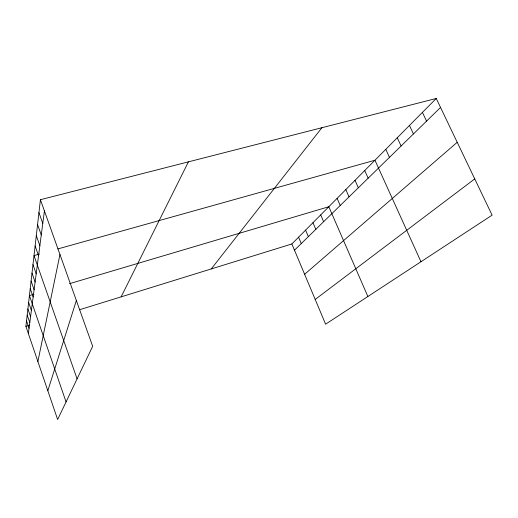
<?xml version="1.0" encoding="UTF-8"?>
<svg xmlns="http://www.w3.org/2000/svg" width="518" height="518" viewBox="0 0 518 518"><rect width="100%" height="100%" fill="white"/><g stroke="black" fill="none" stroke-linecap="round" stroke-linejoin="round"><path stroke-width="0.78" d="M40.417 199.702L92.67 346.277L57.634 419.528L25.9 326.366L40.417 199.702L436.247 98.472L492.1 215.164L325.602 324.184L291.867 243.959L436.247 98.472M28.36 333.586L44.412 210.917M37.879 361.525L59.952 254.5M47.831 390.74L76.353 300.511M121.134 296.853L188.422 161.849M211.253 268.933L321.905 127.713M294.489 250.194L440.546 107.453M304.623 274.287L457.219 142.288M315.197 299.443L474.747 178.904M25.9 326.366L29.688 325.187M79.448 309.77L291.867 243.959M33.935 294.23L29.429 295.571L66.058 401.923M69.49 283.683L328.813 206.727L367.864 296.51M39.4 254.092L34.013 255.601L77.078 378.872M57.886 248.918L374.954 160.237L420.972 261.739M422.429 112.393L426.56 121.128M409.466 125.46L413.435 133.955M397.274 137.749L401.094 146.011M385.787 149.32L389.471 157.368M364.711 170.551L368.149 178.205M355.018 180.322L358.346 187.788M345.83 189.582L349.048 196.872M337.108 198.368L340.229 205.491M320.694 214.912L323.627 221.717M312.963 222.701L315.812 229.357M305.594 230.121L308.365 236.629M298.575 237.199L301.269 243.57M38.941 212.594L42.78 223.413M37.574 224.54L41.265 234.991M36.299 235.625L39.86 245.739M35.114 245.959L38.546 255.743M32.977 264.62L36.182 273.821M32.006 273.083L35.107 282.019M31.093 281.028L34.104 289.711M30.238 288.513L33.152 296.956M28.645 302.428L31.391 310.431M27.901 308.909L30.568 316.699M27.195 315.041L29.791 322.636M26.535 320.849L29.06 328.257"/></g></svg>
